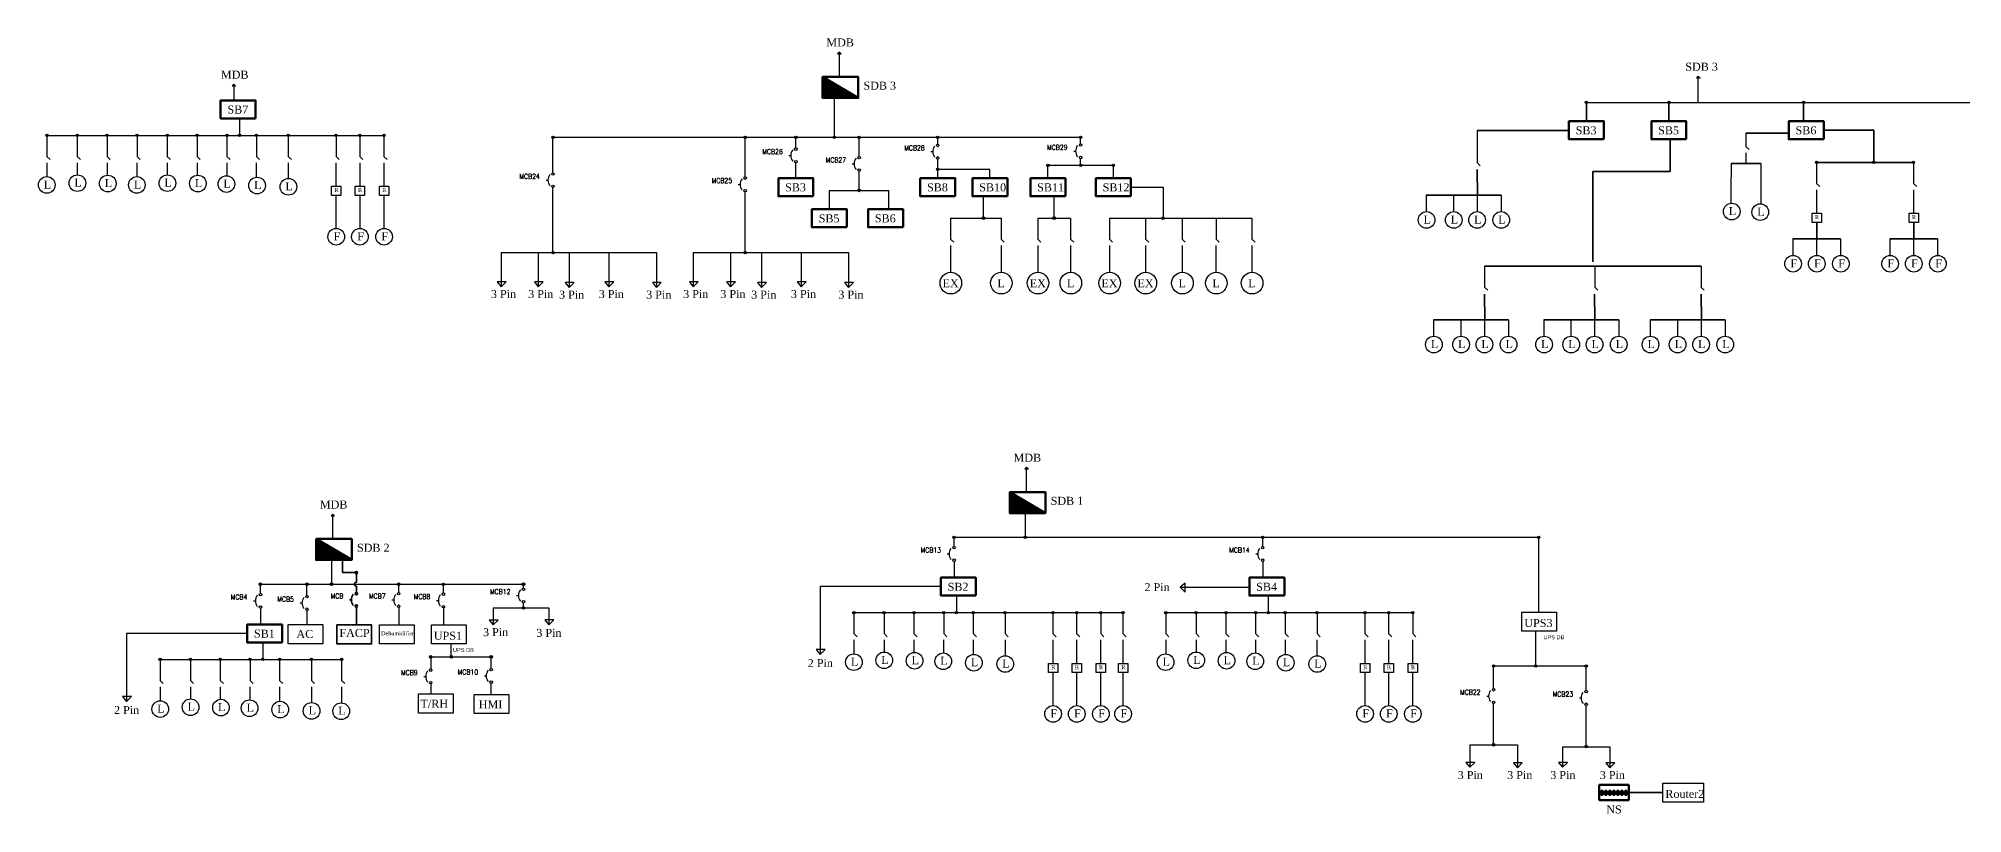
# Model space of a CAD drawing. Header units: metres. Extents: x 59 to 203, y 25 to 76.
# Drawn here: x 120.45 to 168.53, y 56.56 to 75.93 of the extents above; entities that cross this region are included whole.
import ezdxf
from ezdxf.enums import TextEntityAlignment as Align

# ---------------------------------------------------------------- set-up
doc = ezdxf.new("R2010")
doc.units = ezdxf.units.M
doc.header["$LTSCALE"] = 1e-05
doc.header["$MEASUREMENT"] = 0
doc.linetypes.add('ACAD_ISO02W100', pattern=[15, 12, -3])
for name, color, linetype in [('Ethernet', 170, 'ACAD_ISO02W100'), ('OLD Text', 150, 'Continuous'), ('SYMS', 7, 'Continuous'), ('TAGS', 150, 'Continuous'), ('WIRES', 7, 'Continuous')]:
    doc.layers.add(name, color=color, linetype=linetype)
doc.layers.add('Fire Cable', color=1, linetype='Continuous', lineweight=35, true_color=0xff0000)
doc.styles.get("Standard").update_dxf_attribs({"font": 'times.ttf'})
doc.styles.add('WD', font='romans.shx')

# ---------------------------------------------------------------- blocks, each defined once
blk = doc.blocks.new('WDDOT')
for radius in [0.03, 0.0187, 0.00929]:
    blk.add_circle((0, 0), radius)
blk = doc.blocks.new('VCB1')
blk.add_line((-0.171, 0), (-0.125, 0))
for centre in [(0, 0.156), (0, -0.156)]:
    blk.add_circle(centre, 0.0312)
blk.add_arc((0.109, 0), 0.234, 143.1301, 216.8699)
at = {"style": 'WD'}
for tag, width, p in [('INST', 0.7, (-0.328, 0.406)), ('TAG1', 0.9, (-0.326, 0.033)), ('LOC', 0.7, (-0.328, 0.219)), ('RATING1', 0.7, (-0.328, -0.156)), ('DESC1', 0.7, (-0.324, -0.344)), ('DESC2', 0.7, (-0.324, -0.531))]:
    blk.add_attdef(tag, text='', height=0.125, dxfattribs=dict(at, width=width)).set_placement(p, align=Align.RIGHT)
for tag, height, flags, p in [('TERM01', 0.125, 8, (-0.055, 0.207)), ('CONTACT', 0.01, 9, (-0.129, -0.129)), ('FAMILY', 0.01, 9, (-0.142, -0.036)), ('MFG', 0.01, 9, (-0.142, -0.088)), ('CAT', 0.01, 9, (-0.142, -0.073))]:
    blk.add_attdef(tag, text='', height=height, dxfattribs=dict(at, flags=flags)).set_placement(p, align=Align.RIGHT)
for tag, p in [('X4LINK', (-0.266, 0)), ('X1LINK', (0, 0))]:
    blk.add_attdef(tag, p, '', height=0.01, dxfattribs=at)
at = {"style": 'WD', "flags": 1}
for tag, p in [('X2TERM01', (0, 0.188)), ('X8TERM02', (0, -0.188))]:
    blk.add_attdef(tag, p, '', height=0.0125, dxfattribs=at)
at = {"style": 'WD', "width": 0.7}
blk.add_attdef('XREF', (0.188, -0.062), '', height=0.125, dxfattribs=at)
at = {"style": 'WD', "flags": 8}
blk.add_attdef('TERM02', text='', height=0.125, dxfattribs=at).set_placement((-0.041, -0.213), align=Align.TOP_RIGHT)
at = {"style": 'WD', "flags": 9}
blk.add_attdef('ASSYCODE', text='', height=0.01, dxfattribs=at).set_placement((-0.153, -0.106), align=Align.CENTER)
blk = doc.blocks.new('Regulator')
blk.add_lwpolyline([(-0.117, 0.228), (0.117, 0.228), (0.117, 0), (-0.117, 0)], close=True)
at = {"insert": (-0.09, 0.186), "char_height": 0.1, "attachment_point": 1}
blk.add_mtext_dynamic_manual_height_columns('\\pxqc;R', width=0.18667, gutter_width=1, heights=[0], dxfattribs=at)

msp = doc.modelspace()

# ---------------------------------------------------------------- hatches: boundary and pattern name
at = {"lineweight": 60}
h = msp.add_hatch(dxfattribs=at)
h.set_pattern_fill('ANSI31', color=256, scale=0.221801, angle=0.0166, style=0)
h.set_pattern_definition([(45.01664, (128.650756, 59.869307), (-0.019610316, 0.019598928), [])])
h.paths.add_polyline_path([(140.932, 74.443), (140.043, 74.969), (140.043, 74.442)])
h = msp.add_hatch(dxfattribs=at)
h.set_pattern_fill('ANSI31', color=256, scale=0.221801, angle=0.0166, style=0)
h.set_pattern_definition([(45.01664, (133.328091, 49.49272), (-0.019610316, 0.019598928), [])])
h.paths.add_polyline_path([(145.61, 64.066), (144.72, 64.593), (144.72, 64.066)])
h = msp.add_hatch(dxfattribs=at)
h.set_pattern_fill('ANSI31', color=256, scale=0.221801, angle=0.0166, style=0)
h.set_pattern_definition([(45.01664, (115.994496, 48.321134), (-0.019610316, 0.019598928), [])])
h.paths.add_polyline_path([(128.276, 62.895), (127.387, 63.421), (127.387, 62.894)])

# ---------------------------------------------------------------- linework, layer by layer
for p, q in [((140.462, 75.588), (140.418, 75.547)), ((140.418, 75.547), (140.506, 75.546)), ((140.462, 74.969), (140.462, 75.588)), ((140.462, 75.588), (140.506, 75.546)), ((125.332, 74.784), (125.289, 74.743)), ((125.289, 74.743), (125.376, 74.742)), ((125.332, 74.784), (125.376, 74.742)), ((125.333, 74.783), (125.333, 74.379)), ((161.924, 74.983), (161.88, 74.941)), ((161.88, 74.941), (161.968, 74.94)), ((161.924, 74.329), (161.924, 74.983)), ((161.924, 74.983), (161.968, 74.94)), ((159.098, 74.329), (170.482, 74.329)), ((140.213, 72.129), (141.7, 72.129)), ((143.241, 71.437), (144.503, 71.437)), ((145.42, 71.437), (146.24, 71.437)), ((147.211, 71.437), (150.769, 71.437)), ((132.01, 70.576), (132.01, 69.722)), ((132.01, 70.576), (132.712, 70.576)), ((132.939, 70.576), (132.939, 69.722)), ((133.712, 70.576), (133.712, 69.708)), ((133.899, 70.576), (134.703, 70.576)), ((134.703, 70.576), (134.703, 69.722)), ((135.889, 70.576), (135.889, 69.708)), ((136.812, 70.576), (136.812, 69.722)), ((136.812, 70.576), (137.515, 70.576)), ((137.741, 70.576), (137.741, 69.722)), ((138.514, 70.576), (138.514, 69.708)), ((138.701, 70.576), (139.505, 70.576)), ((139.505, 70.576), (139.505, 69.722)), ((140.692, 70.576), (140.692, 69.708)), ((132.133, 69.844), (131.91, 69.844)), ((131.91, 69.844), (132.01, 69.72)), ((132.01, 69.72), (132.133, 69.844)), ((133.062, 69.844), (132.84, 69.844)), ((132.84, 69.844), (132.939, 69.72)), ((132.939, 69.72), (133.062, 69.844)), ((133.835, 69.83), (133.612, 69.83)), ((133.612, 69.83), (133.712, 69.706)), ((133.712, 69.706), (133.835, 69.83)), ((134.827, 69.844), (134.604, 69.844)), ((134.604, 69.844), (134.703, 69.72)), ((134.703, 69.72), (134.827, 69.844)), ((136.013, 69.83), (135.79, 69.83)), ((135.79, 69.83), (135.889, 69.706)), ((135.889, 69.706), (136.013, 69.83)), ((136.935, 69.844), (136.713, 69.844)), ((136.713, 69.844), (136.812, 69.72)), ((136.812, 69.72), (136.935, 69.844)), ((137.865, 69.844), (137.642, 69.844)), ((137.642, 69.844), (137.741, 69.72)), ((137.741, 69.72), (137.865, 69.844)), ((138.637, 69.83), (138.414, 69.83)), ((138.414, 69.83), (138.514, 69.706)), ((138.514, 69.706), (138.637, 69.83)), ((139.629, 69.844), (139.406, 69.844)), ((139.406, 69.844), (139.505, 69.72)), ((139.505, 69.72), (139.629, 69.844)), ((140.815, 69.83), (140.592, 69.83)), ((140.592, 69.83), (140.692, 69.706)), ((140.692, 69.706), (140.815, 69.83)), ((145.14, 65.211), (145.096, 65.17)), ((145.096, 65.17), (145.184, 65.169)), ((145.14, 64.593), (145.14, 65.211)), ((145.14, 65.211), (145.184, 65.169)), ((127.806, 64.04), (127.762, 63.998)), ((127.762, 63.998), (127.85, 63.998)), ((127.806, 63.421), (127.806, 64.04)), ((127.806, 64.04), (127.85, 63.998)), ((143.329, 62.858), (143.329, 62.454)), ((151.04, 62.858), (151.04, 62.454)), ((149.104, 62.312), (148.98, 62.213)), ((148.98, 62.213), (149.104, 62.09)), ((148.98, 62.213), (150.709, 62.213)), ((149.104, 62.09), (149.104, 62.312)), ((125.996, 61.686), (125.996, 61.282)), ((127.158, 61.633), (127.158, 61.279)), ((129.45, 61.708), (129.45, 61.272)), ((130.568, 61.697), (130.568, 61.272)), ((131.813, 61.697), (131.813, 61.272)), ((133.203, 61.697), (133.203, 61.272)), ((131.936, 61.394), (131.713, 61.394)), ((131.713, 61.394), (131.813, 61.271)), ((131.813, 61.271), (131.936, 61.394)), ((133.327, 61.395), (133.104, 61.395)), ((133.104, 61.395), (133.203, 61.271)), ((133.203, 61.271), (133.327, 61.395)), ((140.105, 60.654), (139.883, 60.654)), ((139.883, 60.654), (139.982, 60.53)), ((139.982, 60.53), (140.105, 60.654)), ((122.772, 59.482), (122.549, 59.482)), ((122.549, 59.482), (122.649, 59.359)), ((122.649, 59.359), (122.772, 59.482)), ((156.217, 58.275), (156.217, 57.715)), ((157.404, 58.275), (157.404, 57.701)), ((158.531, 58.228), (158.531, 57.715)), ((159.717, 58.228), (159.717, 57.701)), ((156.341, 57.837), (156.118, 57.837)), ((156.118, 57.837), (156.217, 57.714)), ((156.217, 57.714), (156.341, 57.837)), ((157.527, 57.823), (157.304, 57.823)), ((157.304, 57.823), (157.404, 57.699)), ((157.404, 57.699), (157.527, 57.823)), ((158.654, 57.837), (158.431, 57.837)), ((158.431, 57.837), (158.531, 57.714)), ((158.531, 57.714), (158.654, 57.837)), ((159.84, 57.823), (159.618, 57.823)), ((159.618, 57.823), (159.717, 57.699)), ((159.717, 57.699), (159.84, 57.823)), ((161.04, 57.319), (162.051, 57.319)), ((161.04, 56.843), (161.04, 57.319)), ((162.051, 57.319), (162.051, 56.843)), ((162.051, 56.843), (161.04, 56.843))]:
    msp.add_line(p, q)
at = {"color": 0, "lineweight": 60}
for p, q in [((140.043, 74.969), (140.932, 74.443)), ((144.72, 64.593), (145.61, 64.066)), ((127.387, 63.421), (128.276, 62.895)), ((159.444, 56.894), (159.444, 57.279)), ((159.444, 57.279), (160.192, 57.279)), ((160.192, 57.279), (160.192, 56.894)), ((160.192, 56.894), (159.444, 56.894)), ((159.487, 57.128), (159.537, 57.128)), ((159.487, 57.128), (159.487, 57.028)), ((159.487, 57.028), (159.537, 57.028)), ((159.537, 57.128), (159.537, 57.028)), ((159.587, 57.128), (159.637, 57.128)), ((159.587, 57.128), (159.587, 57.028)), ((159.587, 57.128), (159.587, 57.028)), ((159.587, 57.028), (159.637, 57.028)), ((159.637, 57.128), (159.637, 57.028)), ((159.687, 57.128), (159.737, 57.128)), ((159.687, 57.128), (159.687, 57.028)), ((159.687, 57.028), (159.737, 57.028)), ((159.737, 57.128), (159.737, 57.028)), ((159.787, 57.128), (159.837, 57.128)), ((159.787, 57.128), (159.787, 57.028)), ((159.787, 57.028), (159.837, 57.028)), ((159.837, 57.128), (159.837, 57.028)), ((159.887, 57.128), (159.937, 57.128)), ((159.887, 57.128), (159.887, 57.028)), ((159.887, 57.028), (159.937, 57.028)), ((159.937, 57.128), (159.937, 57.028)), ((159.987, 57.128), (160.037, 57.128)), ((159.987, 57.128), (159.987, 57.028)), ((159.987, 57.028), (160.037, 57.028)), ((160.037, 57.128), (160.037, 57.028)), ((160.087, 57.128), (160.137, 57.128)), ((160.087, 57.128), (160.087, 57.028)), ((160.087, 57.028), (160.137, 57.028)), ((160.137, 57.128), (160.137, 57.028))]:
    msp.add_line(p, q, dxfattribs=at)
at = {"linetype": 'Continuous', "lineweight": 35}
for p, q in [((162.743, 72.805), (163.486, 72.805)), ((164.852, 72.83), (167.301, 72.83))]:
    msp.add_line(p, q, dxfattribs=at)
at = {"color": 0, "lineweight": 60}
for points in [[(140.043, 74.969), (140.932, 74.969), (140.932, 74.443), (140.043, 74.442)], [(125.875, 73.929), (125.001, 73.929), (125.001, 74.379), (125.875, 74.379)], [(159.565, 73.41), (158.691, 73.41), (158.691, 73.86), (159.565, 73.86)], [(161.626, 73.41), (160.753, 73.41), (160.753, 73.86), (161.626, 73.86)], [(165.06, 73.41), (164.186, 73.41), (164.186, 73.86), (165.06, 73.86)], [(139.811, 71.985), (138.937, 71.985), (138.937, 72.435), (139.811, 72.435)], [(143.357, 71.985), (142.483, 71.985), (142.483, 72.435), (143.357, 72.435)], [(144.661, 71.985), (143.788, 71.985), (143.788, 72.435), (144.661, 72.435)], [(146.109, 71.985), (145.235, 71.985), (145.235, 72.435), (146.109, 72.435)], [(147.745, 71.985), (146.871, 71.985), (146.871, 72.435), (147.745, 72.435)], [(140.65, 71.211), (139.776, 71.211), (139.776, 71.66), (140.65, 71.66)], [(142.053, 71.211), (141.179, 71.211), (141.179, 71.66), (142.053, 71.66)], [(144.72, 64.593), (145.61, 64.593), (145.61, 64.066), (144.72, 64.066)], [(127.387, 63.421), (128.276, 63.421), (128.276, 62.895), (127.387, 62.894)], [(143.872, 62.004), (142.998, 62.004), (142.998, 62.454), (143.872, 62.454)], [(151.583, 62.004), (150.709, 62.004), (150.709, 62.454), (151.583, 62.454)], [(126.538, 60.832), (125.664, 60.832), (125.664, 61.282), (126.538, 61.282)]]:
    msp.add_lwpolyline(points, close=True, dxfattribs=at)
for points in [[(157.515, 61.59), (158.381, 61.59), (158.381, 61.115), (157.515, 61.115)], [(126.688, 61.279), (127.554, 61.279), (127.554, 60.803), (126.688, 60.803)], [(128.969, 61.272), (129.835, 61.272), (129.835, 60.797), (128.969, 60.797)], [(130.267, 61.272), (131.133, 61.272), (131.133, 60.797), (130.267, 60.797)], [(129.942, 59.546), (130.808, 59.546), (130.808, 59.07), (129.942, 59.07)], [(131.335, 59.532), (132.201, 59.532), (132.201, 59.057), (131.335, 59.057)]]:
    msp.add_lwpolyline(points, close=True)
at = {"color": 0}
for centre in [(120.657, 72.267), (121.422, 72.312), (122.181, 72.303), (122.907, 72.267), (123.671, 72.312), (124.431, 72.303), (125.145, 72.289), (125.91, 72.253), (126.695, 72.221), (162.76, 71.602), (163.475, 71.588), (127.889, 70.973), (128.482, 70.973), (129.085, 70.973), (155.135, 71.392), (155.814, 71.392), (156.397, 71.392), (157.001, 71.392), (164.293, 70.298), (164.886, 70.298), (165.488, 70.298), (166.717, 70.298), (167.31, 70.298), (167.913, 70.298), (155.317, 68.279), (155.996, 68.279), (156.58, 68.279), (157.184, 68.279), (158.07, 68.279), (158.749, 68.279), (159.332, 68.279), (159.936, 68.279), (160.731, 68.279), (161.409, 68.279), (161.993, 68.279), (162.597, 68.279), (141.584, 60.387), (142.343, 60.377), (149.379, 60.387), (150.138, 60.377), (140.826, 60.341), (143.058, 60.363), (143.823, 60.327), (144.608, 60.295), (148.614, 60.341), (150.853, 60.363), (151.618, 60.327), (152.403, 60.295), (123.492, 59.169), (124.25, 59.215), (125.01, 59.206), (125.724, 59.191), (126.489, 59.156), (127.274, 59.124), (128.014, 59.115), (145.802, 59.048), (146.395, 59.048), (146.997, 59.048), (147.553, 59.048), (153.597, 59.048), (154.19, 59.048), (154.792, 59.048)]:
    msp.add_circle(centre, 0.208, dxfattribs=at)
for centre in [(143.247, 69.814), (144.509, 69.814), (145.426, 69.814), (146.246, 69.814), (147.217, 69.814), (148.118, 69.814), (149.035, 69.814), (149.882, 69.814), (150.775, 69.814)]:
    msp.add_circle(centre, 0.27)
at = {"layer": 'Ethernet', "linetype": 'Continuous', "lineweight": 35}
msp.add_line((161.04, 57.081), (160.192, 57.086), dxfattribs=at)
at = {"layer": 'Fire Cable'}
for p, q in [((128.047, 62.58), (128.047, 62.894)), ((128.047, 62.58), (128.423, 62.58)), ((128.393, 62.34), (128.393, 62.58)), ((128.393, 62.086), (128.393, 62.24)), ((128.393, 61.272), (128.393, 61.711))]:
    msp.add_line(p, q, dxfattribs=at)
msp.add_lwpolyline([(127.905, 61.272), (128.771, 61.272), (128.771, 60.797), (127.905, 60.797)], close=True, dxfattribs=at)
msp.add_arc((128.393, 62.29), 0.05, 90, 270, dxfattribs=at)
at = {"layer": 'WIRES'}
for p, q in [((140.337, 73.46), (140.337, 74.443)), ((125.473, 73.929), (125.473, 73.506)), ((156.403, 73.629), (156.403, 72.827)), ((163.117, 73.563), (163.117, 73.228)), ((120.662, 73.506), (120.662, 72.981)), ((120.662, 73.506), (121.419, 73.506)), ((121.419, 73.506), (121.419, 72.981)), ((121.419, 73.506), (122.164, 73.506)), ((122.164, 73.506), (122.164, 72.981)), ((122.164, 73.506), (122.912, 73.506)), ((122.882, 73.506), (129.111, 73.506)), ((122.912, 73.506), (122.912, 72.981)), ((123.669, 73.506), (123.669, 72.981)), ((124.414, 73.506), (124.414, 72.981)), ((125.157, 73.506), (125.157, 72.981)), ((125.894, 73.506), (125.894, 72.981)), ((126.691, 73.506), (126.691, 72.981)), ((127.885, 73.506), (127.885, 72.981)), ((128.478, 73.506), (128.478, 72.981)), ((129.081, 73.506), (129.081, 72.981)), ((133.306, 73.46), (146.52, 73.46)), ((133.306, 72.573), (133.306, 73.46)), ((138.108, 72.47), (138.108, 73.46)), ((139.374, 73.192), (139.374, 73.46)), ((140.956, 72.982), (140.956, 73.46)), ((142.92, 73.287), (142.92, 73.46)), ((146.49, 73.297), (146.49, 73.46)), ((163.117, 73.228), (163.196, 73.149)), ((120.66, 72.821), (120.66, 72.475)), ((120.662, 72.981), (120.741, 72.902)), ((121.417, 72.821), (121.417, 72.52)), ((121.419, 72.981), (121.498, 72.902)), ((122.162, 72.821), (122.162, 72.51)), ((122.164, 72.981), (122.243, 72.902)), ((122.909, 72.821), (122.909, 72.475)), ((122.912, 72.981), (122.99, 72.902)), ((123.666, 72.821), (123.666, 72.52)), ((123.669, 72.981), (123.747, 72.902)), ((124.411, 72.821), (124.411, 72.51)), ((124.414, 72.981), (124.493, 72.902)), ((125.154, 72.821), (125.154, 72.496)), ((125.157, 72.981), (125.236, 72.902)), ((125.892, 72.821), (125.892, 72.46)), ((125.894, 72.981), (125.973, 72.902)), ((126.689, 72.821), (126.689, 72.429)), ((126.691, 72.981), (126.77, 72.902)), ((127.883, 72.821), (127.883, 72.233)), ((127.885, 72.981), (127.964, 72.902)), ((128.476, 72.821), (128.476, 72.233)), ((128.478, 72.981), (128.557, 72.902)), ((129.078, 72.821), (129.078, 72.233)), ((129.081, 72.981), (129.16, 72.902)), ((139.374, 72.435), (139.374, 72.817)), ((140.956, 72.129), (140.956, 72.607)), ((142.92, 72.435), (142.92, 72.912)), ((144.224, 72.656), (142.92, 72.656)), ((144.224, 72.435), (144.224, 72.656)), ((145.642, 72.759), (147.338, 72.759)), ((145.672, 72.435), (145.672, 72.759)), ((146.49, 72.759), (146.49, 72.922)), ((147.308, 72.435), (147.308, 72.759)), ((156.396, 72.827), (156.475, 72.748)), ((162.743, 72.805), (162.741, 72.12)), ((163.115, 73.067), (163.115, 72.805)), ((163.486, 72.805), (163.484, 72.12)), ((164.882, 72.83), (164.882, 72.306)), ((167.306, 72.83), (167.306, 72.306)), ((133.306, 70.576), (133.306, 72.198)), ((140.213, 71.66), (140.213, 72.129)), ((141.7, 71.66), (141.7, 72.129)), ((147.745, 72.21), (148.551, 72.21)), ((148.551, 72.21), (148.551, 71.437)), ((162.741, 72.12), (162.741, 71.809)), ((163.484, 72.12), (163.484, 71.795)), ((164.879, 72.145), (164.879, 71.557)), ((164.882, 72.306), (164.961, 72.227)), ((167.304, 72.145), (167.304, 71.557)), ((167.306, 72.306), (167.385, 72.227)), ((127.883, 72.005), (127.883, 71.181)), ((128.476, 72.005), (128.476, 71.181)), ((129.078, 72.005), (129.078, 71.181)), ((138.108, 70.576), (138.108, 72.095)), ((144.064, 71.437), (144.064, 71.985)), ((145.83, 71.437), (145.83, 71.985)), ((155.128, 72.012), (155.128, 71.6)), ((155.807, 72.012), (155.807, 71.6)), ((156.4, 72.012), (156.4, 71.6)), ((157.003, 72.012), (157.003, 71.6)), ((143.241, 71.437), (143.241, 70.912)), ((144.503, 71.437), (144.503, 70.912)), ((145.42, 71.437), (145.42, 70.912)), ((146.24, 71.437), (146.24, 70.912)), ((147.211, 71.437), (147.211, 70.912)), ((148.112, 71.437), (148.112, 70.912)), ((149.029, 71.437), (149.029, 70.912)), ((149.875, 71.437), (149.875, 70.912)), ((150.769, 71.437), (150.769, 70.912)), ((143.238, 70.752), (143.238, 70.084)), ((143.241, 70.912), (143.32, 70.834)), ((144.501, 70.752), (144.501, 70.084)), ((144.503, 70.912), (144.582, 70.834)), ((145.418, 70.752), (145.418, 70.084)), ((145.42, 70.912), (145.499, 70.834)), ((146.237, 70.752), (146.237, 70.084)), ((146.24, 70.912), (146.319, 70.834)), ((147.208, 70.752), (147.208, 70.084)), ((147.211, 70.912), (147.29, 70.834)), ((148.109, 70.752), (148.109, 70.084)), ((148.112, 70.912), (148.191, 70.834)), ((149.026, 70.752), (149.026, 70.084)), ((149.029, 70.912), (149.107, 70.834)), ((149.873, 70.752), (149.873, 70.084)), ((149.875, 70.912), (149.954, 70.834)), ((150.766, 70.752), (150.766, 70.084)), ((150.769, 70.912), (150.848, 70.834)), ((164.287, 70.918), (164.287, 70.505)), ((164.879, 70.918), (164.879, 70.505)), ((165.482, 70.918), (165.482, 70.505)), ((166.711, 70.918), (166.711, 70.505)), ((167.304, 70.918), (167.304, 70.505)), ((167.906, 70.918), (167.906, 70.505)), ((132.712, 70.576), (133.899, 70.576)), ((134.703, 70.576), (135.889, 70.576)), ((137.515, 70.576), (138.701, 70.576)), ((139.505, 70.576), (140.692, 70.576)), ((156.585, 70.239), (156.585, 69.714)), ((159.337, 70.239), (159.337, 69.714)), ((161.998, 70.239), (161.998, 69.714)), ((156.585, 69.714), (156.664, 69.635)), ((159.337, 69.714), (159.416, 69.635)), ((161.992, 69.714), (162.07, 69.635)), ((155.311, 68.899), (155.311, 68.487)), ((155.99, 68.899), (155.99, 68.487)), ((156.583, 68.899), (156.583, 68.487)), ((157.185, 68.899), (157.185, 68.487)), ((158.063, 68.899), (158.063, 68.487)), ((158.742, 68.899), (158.742, 68.487)), ((159.335, 68.899), (159.335, 68.487)), ((159.938, 68.899), (159.938, 68.487)), ((160.724, 68.899), (160.724, 68.487)), ((161.403, 68.899), (161.403, 68.487)), ((161.996, 68.899), (161.996, 68.487)), ((162.598, 68.899), (162.598, 68.487)), ((145.105, 64.066), (145.105, 63.461)), ((143.299, 63.461), (151.01, 63.461)), ((143.329, 63.233), (143.329, 63.461)), ((151.04, 63.233), (151.04, 63.461)), ((151.07, 63.461), (157.968, 63.461)), ((157.938, 61.59), (157.938, 63.461)), ((127.772, 62.894), (127.772, 62.29)), ((125.966, 62.29), (130.542, 62.29)), ((125.996, 62.061), (125.996, 62.29)), ((127.158, 62.008), (127.158, 62.29)), ((129.45, 62.083), (129.45, 62.29)), ((130.542, 62.289), (130.598, 62.289)), ((130.568, 62.072), (130.568, 62.289)), ((130.598, 62.29), (132.599, 62.29)), ((132.569, 62.193), (132.569, 62.29)), ((142.998, 62.229), (139.982, 62.229)), ((139.982, 62.229), (139.982, 60.53)), ((131.813, 61.697), (133.203, 61.697)), ((132.569, 61.697), (132.569, 61.818)), ((140.794, 61.58), (147.579, 61.58)), ((140.824, 61.58), (140.824, 61.056)), ((141.581, 61.58), (141.581, 61.056)), ((142.326, 61.58), (142.326, 61.056)), ((143.069, 61.58), (143.069, 61.056)), ((143.386, 62.004), (143.386, 61.58)), ((143.807, 61.58), (143.807, 61.056)), ((144.604, 61.58), (144.604, 61.056)), ((145.798, 61.58), (145.798, 61.056)), ((146.391, 61.58), (146.391, 61.056)), ((146.993, 61.58), (146.993, 61.056)), ((147.549, 61.58), (147.549, 61.056)), ((148.589, 61.58), (154.818, 61.58)), ((148.619, 61.58), (148.619, 61.056)), ((149.376, 61.58), (149.376, 61.056)), ((150.121, 61.58), (150.121, 61.056)), ((150.864, 61.58), (150.864, 61.056)), ((151.181, 62.004), (151.181, 61.58)), ((151.602, 61.58), (151.602, 61.056)), ((152.399, 61.58), (152.399, 61.056)), ((153.593, 61.58), (153.593, 61.056)), ((154.186, 61.58), (154.186, 61.056)), ((154.788, 61.58), (154.788, 61.056)), ((157.862, 60.248), (157.862, 61.115)), ((125.664, 61.057), (122.649, 61.057)), ((122.649, 61.057), (122.649, 59.359)), ((126.052, 60.832), (126.052, 60.409)), ((130.763, 60.474), (130.763, 60.797)), ((140.822, 60.895), (140.822, 60.549)), ((140.824, 61.056), (140.903, 60.977)), ((141.579, 60.895), (141.579, 60.595)), ((141.581, 61.056), (141.66, 60.977)), ((142.324, 60.895), (142.324, 60.584)), ((142.326, 61.056), (142.405, 60.977)), ((143.067, 60.895), (143.067, 60.571)), ((143.069, 61.056), (143.148, 60.977)), ((143.804, 60.895), (143.804, 60.535)), ((143.807, 61.056), (143.886, 60.977)), ((144.601, 60.895), (144.601, 60.503)), ((144.604, 61.056), (144.683, 60.977)), ((145.795, 60.895), (145.795, 60.308)), ((145.798, 61.056), (145.877, 60.977)), ((146.388, 60.895), (146.388, 60.308)), ((146.391, 61.056), (146.47, 60.977)), ((146.991, 60.895), (146.991, 60.308)), ((146.993, 61.056), (147.072, 60.977)), ((147.547, 60.895), (147.547, 60.308)), ((147.549, 61.056), (147.628, 60.977)), ((148.617, 60.895), (148.617, 60.549)), ((148.619, 61.056), (148.698, 60.977)), ((149.374, 60.895), (149.374, 60.595)), ((149.376, 61.056), (149.455, 60.977)), ((150.119, 60.895), (150.119, 60.584)), ((150.121, 61.056), (150.2, 60.977)), ((150.862, 60.895), (150.862, 60.571)), ((150.864, 61.056), (150.943, 60.977)), ((151.599, 60.895), (151.599, 60.535)), ((151.602, 61.056), (151.681, 60.977)), ((152.396, 60.895), (152.396, 60.503)), ((152.399, 61.056), (152.478, 60.977)), ((153.59, 60.895), (153.59, 60.308)), ((153.593, 61.056), (153.672, 60.977)), ((154.183, 60.895), (154.183, 60.308)), ((154.186, 61.056), (154.265, 60.977)), ((154.786, 60.895), (154.786, 60.308)), ((154.788, 61.056), (154.867, 60.977)), ((123.46, 60.409), (128.054, 60.409)), ((123.49, 60.409), (123.49, 59.884)), ((124.247, 60.409), (124.247, 59.884)), ((124.993, 60.409), (124.993, 59.884)), ((125.736, 60.409), (125.736, 59.884)), ((126.473, 60.409), (126.473, 59.884)), ((127.27, 60.409), (127.27, 59.884)), ((128.024, 60.409), (128.024, 59.884)), ((130.221, 60.474), (131.791, 60.474)), ((130.251, 60.474), (130.251, 60.173)), ((131.761, 60.184), (131.761, 60.474)), ((156.78, 60.248), (159.154, 60.248)), ((156.81, 59.683), (156.81, 60.248)), ((159.124, 59.633), (159.124, 60.248)), ((123.488, 59.724), (123.488, 59.377)), ((123.49, 59.884), (123.569, 59.805)), ((124.245, 59.724), (124.245, 59.423)), ((124.247, 59.884), (124.326, 59.805)), ((124.99, 59.724), (124.99, 59.413)), ((124.993, 59.884), (125.072, 59.805)), ((125.733, 59.724), (125.733, 59.399)), ((125.736, 59.884), (125.815, 59.805)), ((126.471, 59.724), (126.471, 59.363)), ((126.473, 59.884), (126.552, 59.805)), ((127.268, 59.724), (127.268, 59.332)), ((127.27, 59.884), (127.349, 59.805)), ((128.021, 59.724), (128.021, 59.323)), ((128.024, 59.884), (128.103, 59.805)), ((130.251, 59.798), (130.251, 59.546)), ((131.761, 59.532), (131.761, 59.809)), ((145.795, 60.08), (145.795, 59.255)), ((146.388, 60.08), (146.388, 59.255)), ((146.991, 60.08), (146.991, 59.255)), ((147.547, 60.08), (147.547, 59.255)), ((153.59, 60.08), (153.59, 59.255)), ((154.183, 60.08), (154.183, 59.255)), ((154.786, 60.08), (154.786, 59.255)), ((156.81, 58.275), (156.81, 59.308)), ((159.124, 58.228), (159.124, 59.258)), ((156.217, 58.275), (157.404, 58.275)), ((158.531, 58.228), (159.717, 58.228))]:
    msp.add_line(p, q, dxfattribs=at)
at = {"layer": 'WIRES', "linetype": 'Continuous', "lineweight": 35}
for p, q in [((159.128, 73.86), (159.128, 74.329)), ((161.19, 73.86), (161.19, 74.329)), ((164.556, 73.86), (164.556, 74.329)), ((156.403, 73.629), (158.691, 73.629)), ((163.115, 73.563), (164.186, 73.563)), ((165.06, 73.635), (166.308, 73.635)), ((166.308, 73.635), (166.308, 72.83)), ((161.225, 72.606), (161.225, 73.41)), ((156.405, 72.012), (156.4, 72.652)), ((159.292, 70.348), (159.292, 72.606)), ((159.292, 72.606), (161.225, 72.606)), ((155.128, 72.012), (156.324, 72.012)), ((155.807, 72.012), (157.003, 72.012)), ((164.884, 70.918), (164.887, 71.33)), ((167.308, 70.918), (167.311, 71.33)), ((164.287, 70.918), (165.482, 70.918)), ((166.711, 70.918), (167.906, 70.918)), ((156.585, 70.239), (161.998, 70.239)), ((156.587, 68.899), (156.583, 69.539)), ((159.34, 68.899), (159.335, 69.539)), ((162.001, 68.899), (161.996, 69.539)), ((155.311, 68.899), (156.506, 68.899)), ((155.99, 68.899), (157.185, 68.899)), ((158.063, 68.899), (159.259, 68.899)), ((158.742, 68.899), (159.938, 68.899)), ((160.724, 68.899), (161.919, 68.899)), ((161.403, 68.899), (162.598, 68.899))]:
    msp.add_line(p, q, dxfattribs=at)

# ---------------------------------------------------------------- block references
for p in [(127.89, 72.005), (128.483, 72.005), (129.085, 72.005), (164.887, 71.33), (167.311, 71.33), (145.803, 60.08), (146.395, 60.08), (146.998, 60.08), (147.554, 60.08), (153.598, 60.08), (154.19, 60.08), (154.793, 60.08)]:
    msp.add_blockref('Regulator', p)
at = {"layer": 'Fire Cable'}
msp.add_blockref('WDDOT', (128.393, 62.58), dxfattribs=at)
ref = msp.add_blockref('VCB1', (128.393, 61.898), dxfattribs=at)
ref.add_attrib('TAG1', 'MCB', dxfattribs={"layer": 'TAGS', "height": 0.125, "style": 'WD', "width": 0.9}).set_placement((128.067, 61.931), align=Align.RIGHT)
at = {"layer": 'SYMS', "linetype": 'Continuous', "lineweight": 35}
for p in [(159.128, 74.329), (161.19, 74.329), (164.556, 74.329), (166.308, 72.83)]:
    msp.add_blockref('WDDOT', p, dxfattribs=at)
at = {"layer": 'SYMS'}
for p in [(120.662, 73.506), (121.419, 73.506), (122.164, 73.506), (122.912, 73.506), (123.669, 73.506), (124.414, 73.506), (125.157, 73.506), (125.473, 73.506), (125.894, 73.506), (126.691, 73.506), (127.885, 73.506), (128.478, 73.506), (129.081, 73.506), (133.306, 73.457), (138.108, 73.46), (139.374, 73.46), (140.337, 73.46), (140.956, 73.46), (142.92, 73.46), (146.49, 73.46), (142.92, 72.656), (145.672, 72.759), (146.49, 72.759), (147.308, 72.759), (164.882, 72.83), (167.301, 72.83), (140.956, 72.129), (144.064, 71.437), (145.83, 71.437), (148.551, 71.437), (133.306, 70.576), (138.108, 70.576), (143.329, 63.461), (145.105, 63.461), (151.04, 63.461), (157.938, 63.461), (125.996, 62.29), (127.158, 62.29), (127.772, 62.29), (129.45, 62.29), (130.568, 62.289), (132.569, 62.29), (132.569, 61.697), (140.824, 61.58), (141.581, 61.58), (142.326, 61.58), (143.069, 61.58), (143.386, 61.58), (143.807, 61.58), (144.604, 61.58), (145.798, 61.58), (146.391, 61.58), (146.993, 61.58), (147.549, 61.58), (148.619, 61.58), (149.376, 61.58), (150.121, 61.58), (150.864, 61.58), (151.181, 61.58), (151.602, 61.58), (152.399, 61.58), (153.593, 61.58), (154.186, 61.58), (154.788, 61.58), (123.49, 60.409), (124.247, 60.409), (124.993, 60.409), (125.736, 60.409), (126.052, 60.409), (126.473, 60.409), (127.27, 60.409), (128.024, 60.409), (130.251, 60.474), (130.763, 60.474), (131.761, 60.474), (156.81, 60.248), (157.862, 60.248), (159.124, 60.248), (156.81, 58.275), (159.124, 58.228)]:
    msp.add_blockref('WDDOT', p, dxfattribs=at)
ref = msp.add_blockref('VCB1', (139.374, 73.005), dxfattribs=at)
ref.add_attrib('TAG1', 'MCB26', dxfattribs={"layer": 'TAGS', "height": 0.125, "style": 'WD', "width": 0.9}).set_placement((139.048, 73.038), align=Align.RIGHT)
ref = msp.add_blockref('VCB1', (142.92, 73.099), dxfattribs=at)
ref.add_attrib('TAG1', 'MCB28', dxfattribs={"layer": 'TAGS', "height": 0.125, "style": 'WD', "width": 0.9}).set_placement((142.594, 73.132), align=Align.RIGHT)
ref = msp.add_blockref('VCB1', (146.49, 73.109), dxfattribs=at)
ref.add_attrib('TAG1', 'MCB29', dxfattribs={"layer": 'TAGS', "height": 0.125, "style": 'WD', "width": 0.9}).set_placement((146.164, 73.143), align=Align.RIGHT)
ref = msp.add_blockref('VCB1', (140.956, 72.794), dxfattribs=at)
ref.add_attrib('TAG1', 'MCB27', dxfattribs={"layer": 'TAGS', "height": 0.125, "style": 'WD', "width": 0.9}).set_placement((140.63, 72.828), align=Align.RIGHT)
ref = msp.add_blockref('VCB1', (133.306, 72.386), dxfattribs=at)
ref.add_attrib('TAG1', 'MCB24', dxfattribs={"layer": 'TAGS', "height": 0.125, "style": 'WD', "width": 0.9}).set_placement((132.979, 72.419), align=Align.RIGHT)
ref = msp.add_blockref('VCB1', (138.108, 72.282), dxfattribs=at)
ref.add_attrib('TAG1', 'MCB25', dxfattribs={"layer": 'TAGS', "height": 0.125, "style": 'WD', "width": 0.9}).set_placement((137.782, 72.315), align=Align.RIGHT)
ref = msp.add_blockref('VCB1', (143.329, 63.045), dxfattribs=at)
ref.add_attrib('TAG1', 'MCB13', dxfattribs={"layer": 'TAGS', "height": 0.125, "style": 'WD', "width": 0.9}).set_placement((143.003, 63.078), align=Align.RIGHT)
ref = msp.add_blockref('VCB1', (151.04, 63.045), dxfattribs=at)
ref.add_attrib('TAG1', 'MCB14', dxfattribs={"layer": 'TAGS', "height": 0.125, "style": 'WD', "width": 0.9}).set_placement((150.714, 63.078), align=Align.RIGHT)
ref = msp.add_blockref('VCB1', (125.996, 61.874), dxfattribs=at)
ref.add_attrib('TAG1', 'MCB4', dxfattribs={"layer": 'TAGS', "height": 0.125, "style": 'WD', "width": 0.9}).set_placement((125.669, 61.907), align=Align.RIGHT)
ref = msp.add_blockref('VCB1', (129.45, 61.895), dxfattribs=at)
ref.add_attrib('TAG1', 'MCB7', dxfattribs={"layer": 'TAGS', "height": 0.125, "style": 'WD', "width": 0.9}).set_placement((129.123, 61.928), align=Align.RIGHT)
ref = msp.add_blockref('VCB1', (130.568, 61.884), dxfattribs=at)
ref.add_attrib('TAG1', 'MCB8', dxfattribs={"layer": 'TAGS', "height": 0.125, "style": 'WD', "width": 0.9}).set_placement((130.242, 61.918), align=Align.RIGHT)
ref = msp.add_blockref('VCB1', (132.569, 62.006), dxfattribs=at)
ref.add_attrib('TAG1', 'MCB12', dxfattribs={"layer": 'TAGS', "height": 0.125, "style": 'WD', "width": 0.9}).set_placement((132.243, 62.039), align=Align.RIGHT)
ref = msp.add_blockref('VCB1', (127.158, 61.82), dxfattribs=at)
ref.add_attrib('TAG1', 'MCB5', dxfattribs={"layer": 'TAGS', "height": 0.125, "style": 'WD', "width": 0.9}).set_placement((126.832, 61.853), align=Align.RIGHT)
ref = msp.add_blockref('VCB1', (130.251, 59.985), dxfattribs=at)
ref.add_attrib('TAG1', 'MCB9', dxfattribs={"layer": 'TAGS', "height": 0.125, "style": 'WD', "width": 0.9}).set_placement((129.925, 60.018), align=Align.RIGHT)
ref = msp.add_blockref('VCB1', (131.762, 59.997), dxfattribs=at)
ref.add_attrib('TAG1', 'MCB10', dxfattribs={"layer": 'TAGS', "height": 0.125, "style": 'WD', "width": 0.9}).set_placement((131.435, 60.03), align=Align.RIGHT)
ref = msp.add_blockref('VCB1', (156.81, 59.495), dxfattribs=at)
ref.add_attrib('TAG1', 'MCB22', dxfattribs={"layer": 'TAGS', "height": 0.125, "style": 'WD', "width": 0.9}).set_placement((156.484, 59.528), align=Align.RIGHT)
ref = msp.add_blockref('VCB1', (159.124, 59.446), dxfattribs=at)
ref.add_attrib('TAG1', 'MCB23', dxfattribs={"layer": 'TAGS', "height": 0.125, "style": 'WD', "width": 0.9}).set_placement((158.798, 59.479), align=Align.RIGHT)

# ---------------------------------------------------------------- texts
at = {"color": 0}
for s, p in [('L', (120.674, 72.178)), ('L', (121.439, 72.224)), ('L', (122.198, 72.214)), ('L', (122.924, 72.178)), ('L', (123.689, 72.224)), ('L', (124.448, 72.214)), ('L', (125.163, 72.2)), ('L', (125.927, 72.165)), ('L', (126.713, 72.133)), ('L', (162.777, 71.513)), ('L', (163.492, 71.499)), ('L', (155.152, 71.303)), ('L', (155.831, 71.303)), ('L', (156.414, 71.303)), ('L', (157.018, 71.303)), ('F', (127.907, 70.885)), ('F', (128.499, 70.885)), ('F', (129.102, 70.885)), ('F', (164.31, 70.209)), ('F', (164.903, 70.209)), ('F', (165.506, 70.209)), ('F', (166.735, 70.209)), ('F', (167.327, 70.209)), ('F', (167.93, 70.209)), ('EX', (143.241, 69.71)), ('L', (144.504, 69.71)), ('EX', (145.42, 69.71)), ('L', (146.24, 69.71)), ('EX', (147.211, 69.71)), ('EX', (148.112, 69.71)), ('L', (149.029, 69.71)), ('L', (149.876, 69.71)), ('L', (150.769, 69.71)), ('L', (155.335, 68.191)), ('L', (156.013, 68.191)), ('L', (156.597, 68.191)), ('L', (157.201, 68.191)), ('L', (158.087, 68.191)), ('L', (158.766, 68.191)), ('L', (159.349, 68.191)), ('L', (159.953, 68.191)), ('L', (160.748, 68.191)), ('L', (161.427, 68.191)), ('L', (162.01, 68.191)), ('L', (162.614, 68.191)), ('L', (140.843, 60.253)), ('L', (141.601, 60.298)), ('L', (142.36, 60.289)), ('L', (143.075, 60.275)), ('L', (143.84, 60.239)), ('L', (144.625, 60.207)), ('L', (148.631, 60.253)), ('L', (149.396, 60.298)), ('L', (150.155, 60.289)), ('L', (150.87, 60.275)), ('L', (151.635, 60.239)), ('L', (152.42, 60.207)), ('L', (123.509, 59.081)), ('L', (124.267, 59.127)), ('L', (125.027, 59.117)), ('L', (125.742, 59.103)), ('L', (126.506, 59.067)), ('L', (127.291, 59.035)), ('L', (128.031, 59.026)), ('F', (145.819, 58.959)), ('F', (146.412, 58.959)), ('F', (147.014, 58.959)), ('F', (147.571, 58.959)), ('F', (153.614, 58.959)), ('F', (154.207, 58.959)), ('F', (154.809, 58.959))]:
    msp.add_text(s, height=0.2, dxfattribs=at).set_placement(p, align=Align.CENTER)
at = {"attachment_point": 1}
for s, width, insert, char_height in [('SB7', 0.54566, (125.171, 74.251), 0.2), ('SB3', 0.54566, (158.861, 73.732), 0.2), ('SB5', 0.54566, (160.922, 73.732), 0.2), ('SB6', 0.54566, (164.355, 73.732), 0.2), ('SB3', 0.54566, (139.106, 72.307), 0.2), ('SB8', 0.54566, (142.653, 72.307), 0.2), ('SB10', 0.54566, (143.957, 72.307), 0.2), ('SB11', 0.54566, (145.405, 72.307), 0.2), ('SB12', 0.54566, (147.04, 72.307), 0.2), ('SB5', 0.54566, (139.945, 71.532), 0.2), ('SB6', 0.54566, (141.349, 71.532), 0.2), ('SB2', 0.54566, (143.167, 62.325), 0.2), ('SB4', 0.54566, (150.878, 62.325), 0.2), ('SB1', 0.54566, (125.834, 61.154), 0.2), ('AC', 0.65225, (126.895, 61.145), 0.2), ('Dehumidifier', 0.65225, (129.011, 61.111), 0.1), ('UPS1', 0.65225, (130.328, 61.102), 0.2), ('UPS3', 0.65225, (157.577, 61.42), 0.2), ('T/RH', 0.65225, (129.996, 59.402), 0.2), ('HMI', 0.65225, (131.452, 59.389), 0.2), ('Router2', 0.65225, (161.102, 57.149), 0.2)]:
    msp.add_mtext_dynamic_manual_height_columns(s, width=width, gutter_width=1, heights=[0], dxfattribs=dict(at, insert=insert, char_height=char_height))
at = {"linetype": 'Continuous', "lineweight": 35, "insert": (159.625, 56.761), "char_height": 0.2, "attachment_point": 1}
msp.add_mtext_dynamic_manual_height_columns('NS', width=0.44817, gutter_width=1, heights=[0], dxfattribs=at)
at = {"layer": 'Fire Cable', "insert": (128.02, 61.172), "char_height": 0.2, "attachment_point": 1}
msp.add_mtext_dynamic_manual_height_columns('\\pxqc;FACP', width=0.65225, gutter_width=1, heights=[0], dxfattribs=at)
at = {"layer": 'OLD Text', "attachment_point": 1}
for s, width, insert, char_height in [('MDB', 0.8836, (140.138, 75.928), 0.2), ('MDB', 0.8836, (125.008, 75.124), 0.2), ('SDB 3', 0.8836, (161.6, 75.322), 0.2), ('SDB 3', 0.8836, (141.064, 74.849), 0.2), ('\\pxqc;3 Pin', 1.0729, (131.533, 69.641), 0.2), ('\\pxqc;3 Pin', 1.0729, (132.463, 69.641), 0.2), ('\\pxqc;3 Pin', 1.0729, (133.235, 69.627), 0.2), ('\\pxqc;3 Pin', 1.0729, (134.227, 69.641), 0.2), ('\\pxqc;3 Pin', 1.0729, (135.413, 69.627), 0.2), ('\\pxqc;3 Pin', 1.0729, (136.336, 69.641), 0.2), ('\\pxqc;3 Pin', 1.0729, (137.265, 69.641), 0.2), ('\\pxqc;3 Pin', 1.0729, (138.037, 69.627), 0.2), ('\\pxqc;3 Pin', 1.0729, (139.029, 69.641), 0.2), ('\\pxqc;3 Pin', 1.0729, (140.215, 69.627), 0.2), ('MDB', 0.8836, (144.815, 65.551), 0.2), ('SDB 1', 0.8836, (145.742, 64.473), 0.2), ('MDB', 0.8836, (127.481, 64.38), 0.2), ('SDB 2', 0.8836, (128.408, 63.301), 0.2), ('\\pxqc;2 Pin', 1.0729, (147.864, 62.316), 0.2), ('\\pxqc;3 Pin', 1.0729, (131.336, 61.191), 0.2), ('\\pxqc;3 Pin', 1.0729, (132.668, 61.173), 0.2), ('{\\fArial|b0|i0|c0|p34;UPS DB}', 1.05762, (130.808, 60.696), 0.1), ('{\\fArial|b0|i0|c0|p34;UPS DB}', 1.05762, (158.056, 61.014), 0.1), ('\\pxqc;2 Pin', 1.0729, (139.45, 60.417), 0.2), ('\\pxqc;2 Pin', 1.0729, (122.116, 59.245), 0.2), ('\\pxqc;3 Pin', 1.0729, (155.691, 57.62), 0.2), ('\\pxqc;3 Pin', 1.0729, (156.927, 57.62), 0.2), ('\\pxqc;3 Pin', 1.0729, (158.004, 57.62), 0.2), ('\\pxqc;3 Pin', 1.0729, (159.241, 57.62), 0.2)]:
    msp.add_mtext_dynamic_manual_height_columns(s, width=width, gutter_width=1, heights=[0], dxfattribs=dict(at, insert=insert, char_height=char_height))

doc.saveas('drawing.dxf')
